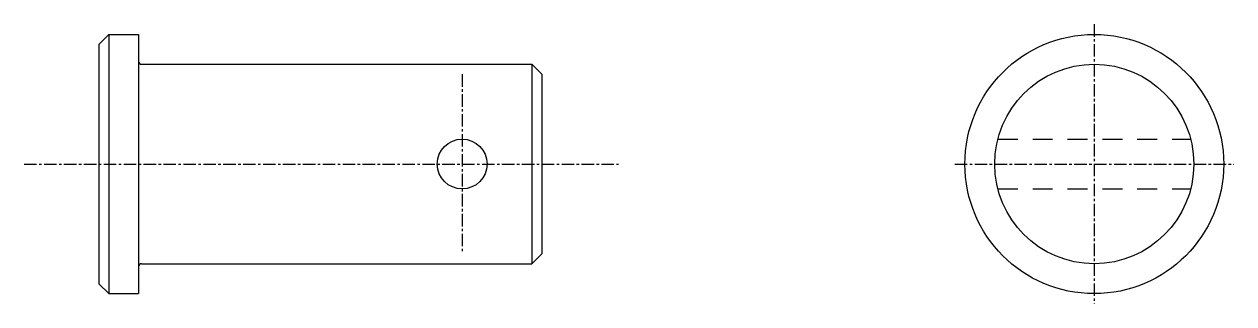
# Model space of a CAD drawing. Extents: x 26 to 147, y 53 to 223.
# Drawn here: x 25.7 to 147.2, y 195.4 to 223.5 of the extents above; entities outside this region: 2.
import ezdxf

# ---------------------------------------------------------------- set-up
doc = ezdxf.new("R2010")
doc.units = 0
doc.linetypes.add('CENTER', pattern=[2, 1.25, -0.25, 0.25, -0.25])
doc.linetypes.add('DASHED', pattern=[3.5, 2, -1.5])
doc.layers.get('0').update_dxf_attribs({"linetype": 'CONTINUOUS'})
doc.layers.add('CENTER', color=1, linetype='CENTER')

msp = doc.modelspace()

# ---------------------------------------------------------------- linework, layer by layer
for p, q in [((33.16, 221.46), (34.16, 222.46)), ((34.16, 222.46), (34.16, 196.46)), ((34.16, 222.46), (37.16, 222.46)), ((37.16, 222.46), (37.16, 196.46)), ((33.16, 221.46), (33.16, 197.46)), ((37.46, 219.46), (76.66, 219.46)), ((76.66, 219.46), (76.66, 199.46)), ((76.66, 219.46), (77.66, 218.46)), ((77.66, 218.46), (77.66, 200.46)), ((37.46, 199.46), (76.66, 199.46)), ((47.26, 199.46), (47.26, 199.46)), ((57.06, 199.46), (57.06, 199.46)), ((76.66, 199.46), (77.66, 200.46)), ((33.16, 197.46), (34.16, 196.46)), ((34.16, 196.46), (37.16, 196.46))]:
    msp.add_line(p, q)
at = {"color": 3, "linetype": 'DASHED'}
for p, q in [((123.48, 211.96), (142.84, 211.96)), ((123.48, 206.96), (142.84, 206.96))]:
    msp.add_line(p, q, dxfattribs=at)
for centre, radius in [((133.16, 209.46), 13), ((133.16, 209.46), 10), ((69.66, 209.46), 2.5)]:
    msp.add_circle(centre, radius)
for centre, start, end in [((37.46, 219.76), 180, 270), ((37.46, 199.16), 90, 180)]:
    msp.add_arc(centre, 0.3, start, end)
at = {"layer": 'CENTER', "color": 1, "linetype": 'CENTER'}
for p, q in [((133.16, 223.48), (133.16, 195.45)), ((69.66, 218.46), (69.66, 200.46)), ((25.66, 209.46), (85.37, 209.46)), ((119.15, 209.46), (147.18, 209.46))]:
    msp.add_line(p, q, dxfattribs=at)

# ---------------------------------------------------------------- texts
for s, p in [('HCLGN 20-30', (51.25, 82.72)), ('HCLGN20', (51.25, 52.72))]:
    msp.add_text(s, height=8).set_placement(p)

doc.saveas('drawing.dxf')
